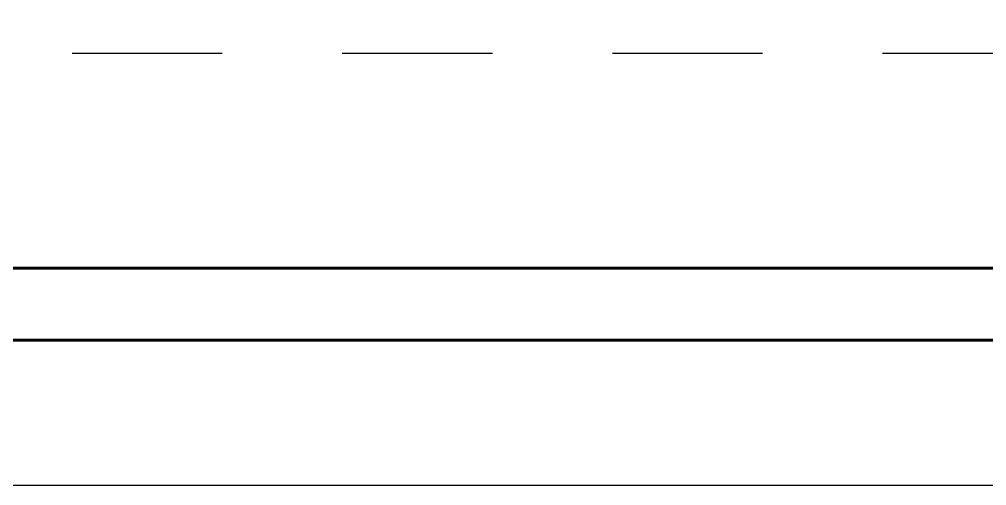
# Model space of a CAD drawing. Header units: millimetres. Extents: x -559267 to 5835, y 0 to 209897.
# Drawn here: x 895.31 to 907.39, y 149.39 to 155.22 of the extents above; entities that cross this region are included whole.
import ezdxf
from ezdxf.enums import TextEntityAlignment as Align

# ---------------------------------------------------------------- set-up
doc = ezdxf.new("R2010")
doc.units = ezdxf.units.MM
doc.linetypes.add('JIS_02_0.7', pattern=[1.35, 0.75, -0.6])
doc.layers.add('Enclosure', color=7, linetype='Continuous')
doc.layers.add('Таблицы', color=7, linetype='Continuous', lineweight=13)
doc.styles.get("Standard").update_dxf_attribs({"font": 'arial.ttf'})
doc.styles.add('Unecom', font='GOST2304A_0.ttf', dxfattribs={"height": 2.5})

# ---------------------------------------------------------------- blocks, each defined once
blk = doc.blocks.new('Dali Draiver1')
at = {"layer": 'Enclosure'}
blk.add_line((72.3, 44.253), (-72.3, 44.253), dxfattribs=at)
at = {"style": 'Unecom'}
blk.add_attdef('№ДЕКОДЕРА', text='', height=2.5, dxfattribs=at).set_placement((0.931, 32.77), align=Align.MIDDLE_CENTER)
at = {"color": 3}
blk.add_attdef('PHYSICAL.ADD.', text='', height=2.5, dxfattribs=at).set_placement((2.558, 14.474), align=Align.CENTER)
at = {"color": 3, "flags": 2}
blk.add_attdef('REFERENCE', text='', height=2.5, dxfattribs=at).set_placement((-41.054, 3.944), align=Align.CENTER)
blk = doc.blocks.new('$RECOVER_230809152414-111111')
at = {"color": 116, "lineweight": 60, "true_color": 0x136734}
blk.add_lwpolyline([(263.234, 552.298), (263.234, 567.4), (260.27, 570.365), (242.342, 570.365), (239.377, 567.4), (239.377, 374.731), (236.413, 371.767), (83.415, 371.767), (80.451, 368.802), (80.451, 342.667), (83.415, 339.703), (98.066, 339.703), (83.415, 339.703), (80.451, 336.739), (80.451, 230.691), (83.415, 227.727), (98.066, 227.727), (83.415, 227.727), (80.451, 224.763), (80.451, 118.716), (83.415, 115.751), (98.066, 115.751)], dxfattribs=at)
at = {"color": 32, "lineweight": 60, "true_color": 0xcd6928}
blk.add_lwpolyline([(249.446, 552.298), (249.446, 564.025), (246.482, 566.989), (238.894, 566.989), (235.929, 564.025), (235.929, 371.122), (232.965, 368.158), (87.753, 368.158), (84.789, 365.193), (84.789, 350.197), (87.753, 347.232), (98.066, 347.232), (87.753, 347.232), (84.789, 344.268), (84.789, 238.221), (87.753, 235.257), (98.066, 235.257), (87.753, 235.257), (84.789, 232.292), (84.789, 126.245), (87.753, 123.281), (98.066, 123.281)], dxfattribs=at)
at = {"color": 40, "linetype": 'JIS_02_0.7', "lineweight": 25, "ltscale": 10, "true_color": 0xf8d731}
blk.add_lwpolyline([(360.257, 382.513), (360.257, 0), (0, 0), (0, 382.513), (360.257, 382.513)], dxfattribs=at)
at = {"layer": 'Таблицы', "color": 1, "xscale": 1.482165903010609, "yscale": 1.482165903010609, "zscale": 1.482165903010609}
blk.add_blockref('Dali Draiver1', (219.876, 295.294), dxfattribs=at)

msp = doc.modelspace()

# ---------------------------------------------------------------- block references
at = {"xscale": 0.25, "yscale": 0.25, "zscale": 0.25}
msp.add_blockref('$RECOVER_230809152414-111111', (862.217, 59.171), dxfattribs=at)

doc.saveas('drawing.dxf')
